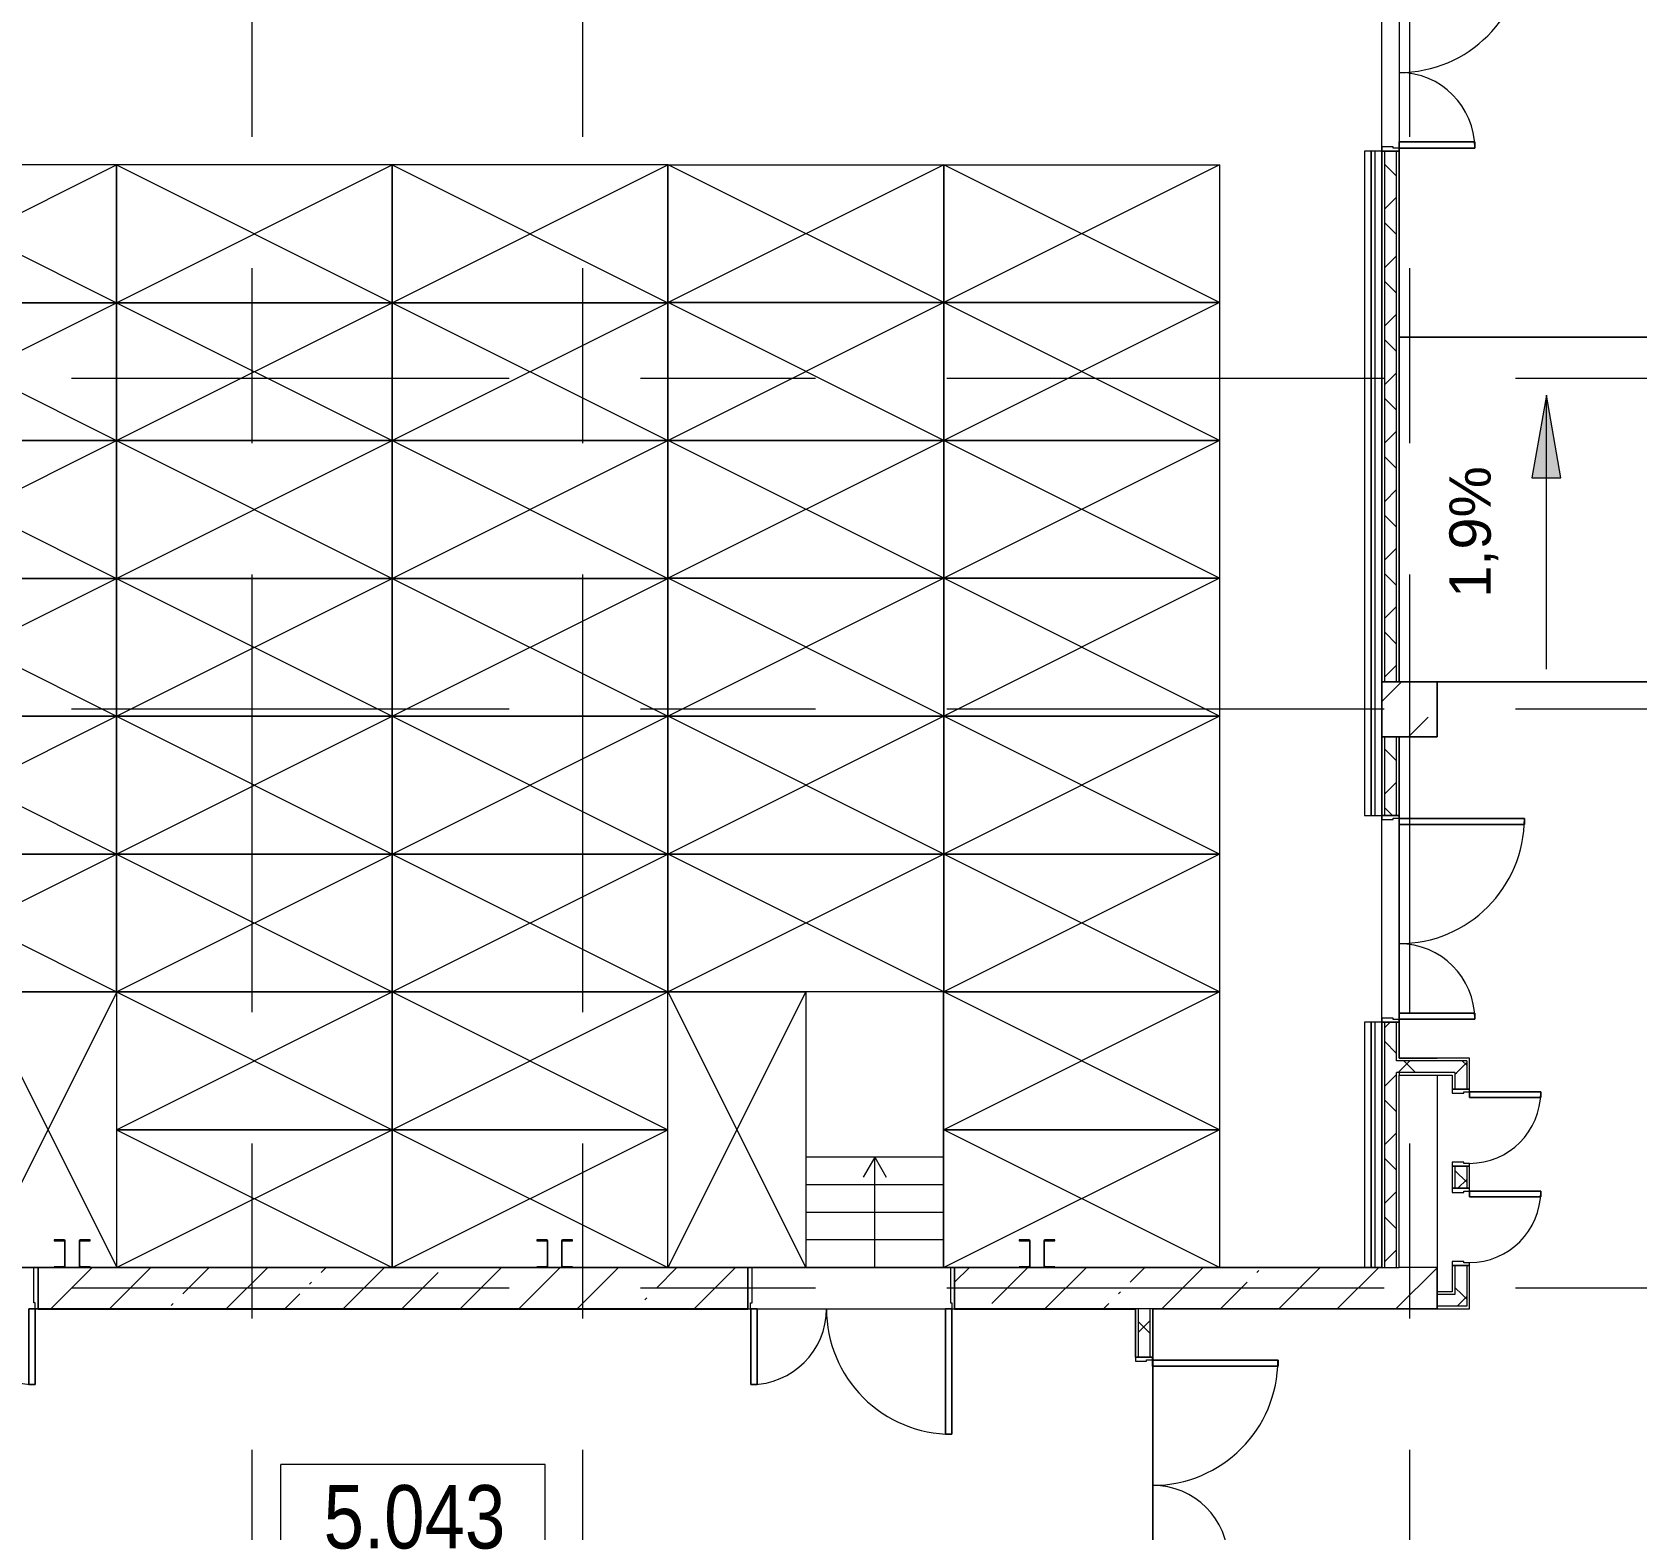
# Model space of a CAD drawing. Header units: millimetres. Extents: x 48966 to 155647, y -43515 to 26217.
# Drawn here: x 61938 to 73582, y -21836 to -10970 of the extents above; entities that cross this region are included whole.
import ezdxf

# ---------------------------------------------------------------- set-up
doc = ezdxf.new("R2010")
doc.units = ezdxf.units.MM
doc.linetypes.add('Осевые', pattern=[6350, 1270, -952.5, 3175, -952.5])
for name, color, linetype, lineweight in [('0-2', 7, 'Continuous', 9), ('191105_510_малая сцена _1 трансформация_dwg-1', 7, 'Continuous', 9), ('Двери', 7, 'Continuous', 9), ('Каркас несущий', 7, 'Continuous', 9), ('Каркас_Импост', 7, 'Continuous', 9), ('Марки помещений', 7, 'Continuous', 9), ('Обобщенные модели', 7, 'Continuous', 9), ('Обобщенные модели-1', 7, 'Continuous', 18), ('Общие ребра', 7, 'Continuous', 9), ('Оси-2', 7, 'Осевые', 9), ('Панель', 7, 'Continuous', 9), ('Перекрытия', 7, 'Continuous', 9), ('Стены', 7, 'Continuous', 9), ('Стены-1', 7, 'Continuous', 18), ('Уклоны в точках', 7, 'Continuous', 9), ('Штриховка разреза-1', 7, 'Continuous', 9)]:
    doc.layers.add(name, color=color, linetype=linetype, lineweight=lineweight)
doc.styles.add('Arial Narrow_1', font='Arial Narrow.ttf', dxfattribs={"height": 460})
doc.styles.add('Arial_1', font='Arial.ttf', dxfattribs={"height": 300})
pattern_1 = [(45, (0, 0), (-212.132, 212.132), []), (135, (0, 0), (-212.132, -212.132), [])]

# ---------------------------------------------------------------- blocks, each defined once
blk = doc.blocks.new('Обобщенные модели 2 - Обобщенные модели 2-1035725-План 5-го этажа на отм_ _12_600')
at = {"layer": 'Обобщенные модели'}
h = blk.add_hatch(dxfattribs=at)
h.set_pattern_fill('FP_1', color=256, style=0, pattern_type=2)
h.set_pattern_definition([(45, (0, 0), (168.3798, 617.3926), [793.75, -158.75, 6.706, -152.044])])
h.paths.add_polyline_path([(72132, -16083), (72132, -15683), (71732, -15683), (71732, -16083)], flags=0)
at = {"layer": 'Обобщенные модели-1'}
for p, q in [((72132, -15683), (71732, -15683)), ((71732, -15683), (71732, -16083)), ((72132, -16083), (72132, -15683)), ((71732, -16083), (72132, -16083))]:
    blk.add_line(p, q, dxfattribs=at)
blk = doc.blocks.new('Дверь - Полуторная_001 - ДВ15_21-15-6804883-План 5-го этажа на отм_ _12_600')
at = {"layer": 'Двери'}
for p, q in [((-684, 972), (-729, 972)), ((-729, 972), (-729, 62)), ((-684, 62), (-684, 972)), ((684, 62), (684, 612)), ((684, 612), (729, 612)), ((729, 612), (729, 62)), ((-729, 62), (-684, 62)), ((729, 62), (684, 62))]:
    blk.add_line(p, q, dxfattribs=at)
for centre, radius, start, end in [((-729, 62), 909, 360, 90), ((729, 62), 549, 90, 180)]:
    blk.add_arc(centre, radius, start, end, dxfattribs=at)
at = {"layer": 'Каркас_Импост'}
for p, q in [((-730, 62), (-750, 62)), ((-750, 62), (-750, -62)), ((-730, 18), (-730, 62)), ((-720, 18), (-730, 18)), ((-720, -62), (-720, 18)), ((730, 18), (720, 18)), ((720, 18), (720, -62)), ((750, 62), (730, 62)), ((730, 62), (730, 18)), ((750, -62), (750, 62)), ((-750, -62), (-720, -62)), ((720, -62), (750, -62))]:
    blk.add_line(p, q, dxfattribs=at)
at = {"layer": 'Панель'}
for p, q in [((-729, 972), (-684, 972)), ((-729, 62), (-729, 972)), ((-684, 972), (-684, 62)), ((684, 612), (684, 62)), ((729, 612), (684, 612)), ((729, 62), (729, 612)), ((-684, 62), (-729, 62)), ((684, 62), (729, 62))]:
    blk.add_line(p, q, dxfattribs=at)
blk = doc.blocks.new('Дверь - Полуторная_001 - ДВ15__21-15-7152656-План 5-го этажа на отм_ _12_600')
at = {"layer": 'Двери'}
for p, q in [((-729, -150), (-684, -150)), ((-729, -1059), (-729, -150)), ((-684, -150), (-684, -1059)), ((729, -150), (684, -150)), ((684, -150), (684, -699)), ((729, -699), (729, -150)), ((684, -699), (729, -699)), ((-684, -1059), (-729, -1059))]:
    blk.add_line(p, q, dxfattribs=at)
for centre, radius, start, end in [((-729, -150), 909, 270, 0), ((729, -150), 549, 180, 270)]:
    blk.add_arc(centre, radius, start, end, dxfattribs=at)
at = {"layer": 'Каркас_Импост'}
for p, q in [((-750, 150), (-720, 150)), ((-750, -150), (-750, 150)), ((-720, 150), (-720, -105)), ((720, 150), (750, 150)), ((720, -105), (720, 150)), ((750, 150), (750, -150)), ((-730, -105), (-730, -150)), ((-720, -105), (-730, -105)), ((730, -105), (720, -105)), ((730, -150), (730, -105)), ((-730, -150), (-750, -150)), ((750, -150), (730, -150))]:
    blk.add_line(p, q, dxfattribs=at)
at = {"layer": 'Панель'}
for p, q in [((-684, -150), (-729, -150)), ((-729, -150), (-729, -1059)), ((-684, -1059), (-684, -150)), ((684, -150), (729, -150)), ((684, -699), (684, -150)), ((729, -150), (729, -699)), ((729, -699), (684, -699)), ((-729, -1059), (-684, -1059))]:
    blk.add_line(p, q, dxfattribs=at)
blk = doc.blocks.new('Дверь - Полуторная_001 - ДВ15_21-15-6804941-План 5-го этажа на отм_ _12_600')
at = {"layer": 'Двери'}
for p, q in [((-684, 1059), (-729, 1059)), ((-729, 1059), (-729, 150)), ((-684, 150), (-684, 1059)), ((684, 150), (684, 699)), ((684, 699), (729, 699)), ((729, 699), (729, 150)), ((-729, 150), (-684, 150)), ((729, 150), (684, 150))]:
    blk.add_line(p, q, dxfattribs=at)
for centre, radius, start, end in [((-729, 150), 909, 360, 90), ((729, 150), 549, 90, 180)]:
    blk.add_arc(centre, radius, start, end, dxfattribs=at)
at = {"layer": 'Каркас_Импост'}
for p, q in [((-730, 150), (-750, 150)), ((-750, 150), (-750, -150)), ((-730, 105), (-730, 150)), ((750, 150), (730, 150)), ((730, 150), (730, 105)), ((750, -150), (750, 150)), ((-720, 105), (-730, 105)), ((-720, -150), (-720, 105)), ((730, 105), (720, 105)), ((720, 105), (720, -150)), ((-750, -150), (-720, -150)), ((720, -150), (750, -150))]:
    blk.add_line(p, q, dxfattribs=at)
at = {"layer": 'Панель'}
for p, q in [((-729, 1059), (-684, 1059)), ((-729, 150), (-729, 1059)), ((-684, 1059), (-684, 150)), ((684, 699), (684, 150)), ((729, 699), (684, 699)), ((729, 150), (729, 699)), ((-684, 150), (-729, 150)), ((684, 150), (729, 150))]:
    blk.add_line(p, q, dxfattribs=at)
blk = doc.blocks.new('Дверь - Однопольная без ручки - ДТ2_21х5_6-6222482-План 5-го этажа на отм_ _12_600')
at = {"layer": 'Двери'}
for p, q in [((-219, 581), (-259, 581)), ((-259, 581), (-259, 62)), ((-219, 62), (-219, 581)), ((-259, 62), (-219, 62))]:
    blk.add_line(p, q, dxfattribs=at)
blk.add_arc((-259, 62), 518, 360, 90, dxfattribs=at)
at = {"layer": 'Каркас_Импост'}
for p, q in [((-260, 62), (-280, 62)), ((-280, 62), (-280, -62)), ((-260, 23), (-260, 62)), ((-250, 23), (-260, 23)), ((-250, -62), (-250, 23)), ((260, 23), (250, 23)), ((250, 23), (250, -62)), ((280, 62), (260, 62)), ((260, 62), (260, 23)), ((280, -62), (280, 62)), ((-280, -62), (-250, -62)), ((250, -62), (280, -62))]:
    blk.add_line(p, q, dxfattribs=at)
at = {"layer": 'Панель'}
for p, q in [((-259, 581), (-219, 581)), ((-259, 62), (-259, 581)), ((-219, 581), (-219, 62)), ((-219, 62), (-259, 62))]:
    blk.add_line(p, q, dxfattribs=at)
blk = doc.blocks.new('Швеллеры стальные гнутые равнополочные  ГОСТ 8278-83_Гн_ - Гн200x80x5-7124246-План 5-го этажа на отм_ _12_600')
at = {"layer": 'Каркас несущий'}
for p, q in [((62279, -19740), (62279, -19926)), ((62284, -19921), (62284, -19745)), ((62359, -19733), (62286, -19733)), ((62291, -19738), (62359, -19738)), ((62359, -19738), (62359, -19733)), ((62286, -19933), (62359, -19933)), ((62359, -19928), (62291, -19928)), ((62359, -19933), (62359, -19928))]:
    blk.add_line(p, q, dxfattribs=at)
for centre, start, end in [((62286, -19740), 90, 180), ((62291, -19745), 90, 180), ((62286, -19926), 180, 270), ((62291, -19921), 180, 270)]:
    blk.add_arc(centre, 7, start, end, dxfattribs=at)
blk = doc.blocks.new('Швеллеры стальные гнутые равнополочные  ГОСТ 8278-83_Гн_ - Гн200x80x5-7124206-План 5-го этажа на отм_ _12_600')
at = {"layer": 'Каркас несущий'}
for p, q in [((62172, -19733), (62099, -19733)), ((62099, -19733), (62099, -19738)), ((62099, -19738), (62167, -19738)), ((62174, -19745), (62174, -19921)), ((62179, -19926), (62179, -19740)), ((62167, -19928), (62099, -19928)), ((62099, -19928), (62099, -19933)), ((62099, -19933), (62172, -19933))]:
    blk.add_line(p, q, dxfattribs=at)
for centre, start, end in [((62167, -19745), 0, 90), ((62172, -19740), 0, 90), ((62167, -19921), 270, 0), ((62172, -19926), 270, 0)]:
    blk.add_arc(centre, 7, start, end, dxfattribs=at)
blk = doc.blocks.new('191105_510_малая сцена _1 трансформация_dwg_100901_Scherenpodest-6759013-План 5-го этажа на отм_ _12_600')
at = {"layer": '0-2'}
blk.add_line((30718, -750537), (32718, -751537), dxfattribs=at)
at = {"layer": '0-2', "flags": 128}
blk.add_lwpolyline([(30718, -751537), (32718, -751537), (32718, -750537), (30718, -750537), (30718, -751537), (32718, -750537)], dxfattribs=at)
blk = doc.blocks.new('191105_510_малая сцена _1 трансформация_dwg_100901_Scherenpodest-6759014-План 5-го этажа на отм_ _12_600')
at = {"layer": '0-2'}
blk.add_line((30718, -750537), (32718, -751537), dxfattribs=at)
at = {"layer": '0-2', "flags": 128}
blk.add_lwpolyline([(30718, -751537), (32718, -751537), (32718, -750537), (30718, -750537), (30718, -751537), (32718, -750537)], dxfattribs=at)
blk = doc.blocks.new('191105_510_малая сцена _1 трансформация_dwg-5477134-План 5-го этажа на отм_ _12_600')
at = {"layer": '0-2'}
for p, q in [((10367, 962), (9367, 962)), ((9867, 962), (9950, 818)), ((10367, 762), (9367, 762)), ((10367, 562), (9367, 562)), ((10367, 362), (9367, 362))]:
    blk.add_line(p, q, dxfattribs=at)
at = {"layer": '0-2', "flags": 128}
for points in [[(10367, 162), (10367, 2162), (9367, 2162), (9367, 162), (10367, 162)], [(9867, 162), (9867, 962), (9784, 818)]]:
    blk.add_lwpolyline(points, dxfattribs=at)
for p, rotation in [((-28351, 758699), 359.9999858160469), ((-26351, 758699), 359.9999858160469), ((-24351, 758699), 359.9999858160469), ((-28351, 757699), 359.9999858160469), ((-26351, 757699), 359.9999858160469), ((-24351, 757699), 359.9999858160469), ((-28351, 756699), 359.9999858160469), ((-26351, 756699), 359.9999858160469), ((-24351, 756699), 359.9999858160469), ((-28351, 755699), 359.9999858160469), ((-26351, 755699), 359.9999858160469), ((-24351, 755699), 359.9999858160469), ((-28351, 754699), 359.9999858160469), ((-26351, 754699), 359.9999858160469), ((-24351, 754699), 359.9999858160469), ((-28351, 753699), 359.9999858160469), ((-26351, 753699), 359.9999858160469), ((-24351, 753699), 359.9999858160469), ((754905, 32880), 269.999985807515), ((-26351, 752699), 359.9999858160469), ((-24351, 752699), 359.9999858160469), ((-26351, 751699), 359.9999858160469), ((-24351, 751699), 359.9999858160469)]:
    blk.add_blockref('191105_510_малая сцена _1 трансформация_dwg_100901_Scherenpodest-6759013-План 5-го этажа на отм_ _12_600', p, dxfattribs=dict(rotation=rotation))
at = {"extrusion": (0, 0, -1), "zscale": -1}
for p, rotation in [((-41086, 758699), 1.418395308696817e-05), ((-43086, 758699), 1.418395308696817e-05), ((-41086, 757699), 1.418395308696817e-05), ((-43086, 757699), 1.418395308696817e-05), ((-41086, 756699), 1.418395308696817e-05), ((-43086, 756699), 1.418395308696817e-05), ((-41086, 755699), 1.418395308696817e-05), ((-43086, 755699), 1.418395308696817e-05), ((-41086, 754699), 1.418395308696817e-05), ((-43086, 754699), 1.418395308696817e-05), ((-41086, 753699), 1.418395308696817e-05), ((-43086, 753699), 1.418395308696817e-05), ((742170, 32880), 270.0000141924849), ((-43086, 752699), 1.418395308696817e-05), ((-43086, 751699), 1.418395308696817e-05)]:
    blk.add_blockref('191105_510_малая сцена _1 трансформация_dwg_100901_Scherenpodest-6759014-План 5-го этажа на отм_ _12_600', p, dxfattribs=dict(at, rotation=rotation))
blk = doc.blocks.new('Марка помещения_Р - Марка помещения-4575829-План 5-го этажа на отм_ _12_600')
at = {"layer": 'Марки помещений'}
for p, q in [((-4.79375, -1.95625), (-4.79375, 1.95625)), ((4.79375, 1.95625), (-4.79375, 1.95625)), ((4.79375, -1.95625), (4.79375, 1.95625)), ((4.79375, -1.95625), (-4.79375, -1.95625))]:
    blk.add_line(p, q, dxfattribs=at)

msp = doc.modelspace()

# ---------------------------------------------------------------- hatches: boundary and pattern name
at = {"layer": 'Уклоны в точках'}
msp.add_hatch(color=256, dxfattribs=at).paths.add_polyline_path([(72924.7, -13604.4), (72818.9, -14204.4), (73030.5, -14204.4)], flags=0)
at = {"layer": 'Штриховка разреза-1'}
h = msp.add_hatch(dxfattribs=at)
h.set_pattern_fill('FP_3', color=256, style=0, pattern_type=2)
h.set_pattern_definition(pattern_1)
h.paths.add_polyline_path([(71836.6, -15682.9), (71836.6, -11832.9), (71751.6, -11832.9), (71751.6, -15682.9)], flags=0)
h.paths.add_polyline_path([(71811.6, -10332.9), (71836.6, -10332.9), (71836.6, -9982.9), (71751.6, -9982.9), (71751.6, -10332.9)], flags=0)
h = msp.add_hatch(dxfattribs=at)
h.set_pattern_fill('FP_3', color=256, style=0, pattern_type=2)
h.set_pattern_definition(pattern_1)
h.paths.add_polyline_path([(71836.6, -19932.9), (71836.6, -18152.9), (71751.6, -18152.9), (71751.6, -19932.9)], flags=0)
h.paths.add_polyline_path([(71751.6, -16652.9), (71836.6, -16652.9), (71836.6, -16082.9), (71751.6, -16082.9)], flags=0)
h = msp.add_hatch(dxfattribs=at)
h.set_pattern_fill('FP_3', color=256, style=0, pattern_type=2)
h.set_pattern_definition(pattern_1)
h.paths.add_polyline_path([(72261.6, -18517.9), (72346.6, -18517.9), (72346.6, -18432.9), (71836.6, -18432.9), (71836.6, -18517.9), (71994.7, -18517.9)], flags=0)
h = msp.add_hatch(dxfattribs=at)
h.set_pattern_fill('FP_3', color=256, style=0, pattern_type=2)
h.set_pattern_definition(pattern_1)
h.paths.add_polyline_path([(72261.6, -20127.9), (72346.6, -20127.9), (72346.6, -19917.9), (72261.6, -19917.9), (72261.6, -20107.9)], flags=0)
h.paths.add_polyline_path([(72346.6, -19357.9), (72346.6, -19197.9), (72261.6, -19197.9), (72261.6, -19357.9)], flags=0)
h.paths.add_polyline_path([(72261.6, -18637.9), (72346.6, -18637.9), (72346.6, -18517.9), (72261.6, -18517.9), (72261.6, -18537.9)], flags=0)
h = msp.add_hatch(dxfattribs=at)
h.set_pattern_fill('FP_2', color=256, style=0, pattern_type=2)
h.set_pattern_definition([(45, (0, 0), (-424.264, 424.264), [600, -100, 20, -100]), (45, (0, 424), (-424.264, 424.264), [])])
h.paths.add_polyline_path([(72131.6, -20232.9), (72131.6, -19932.9), (68631.6, -19932.9), (68631.6, -20232.9), (71578.2, -20232.9)], flags=0)
h.paths.add_polyline_path([(67131.6, -20232.9), (67131.6, -19932.9), (61981.6, -19932.9), (61981.6, -20232.9), (64914.8, -20232.9)], flags=0)
h.paths.add_polyline_path([(59294.1, -20232.9), (60481.6, -20232.9), (60481.6, -19932.9), (57331.6, -19932.9), (57331.6, -20232.9), (59274.1, -20232.9)], flags=0)
h = msp.add_hatch(dxfattribs=at)
h.set_pattern_fill('FP_3', color=256, style=0, pattern_type=2)
h.set_pattern_definition(pattern_1)
h.paths.add_polyline_path([(72131.6, -20212.9), (72346.6, -20212.9), (72346.6, -20127.9), (72131.6, -20127.9)], flags=0)
h = msp.add_hatch(dxfattribs=at)
h.set_pattern_fill('FP_3', color=256, style=0, pattern_type=2)
h.set_pattern_definition(pattern_1)
h.paths.add_polyline_path([(70048.6, -22977.9), (70048.6, -22082.9), (69963.6, -22082.9), (69963.6, -22977.9)], flags=0)
h.paths.add_polyline_path([(69963.6, -20582.9), (70048.6, -20582.9), (70048.6, -20232.9), (69963.6, -20232.9)], flags=0)

# ---------------------------------------------------------------- linework, layer by layer
at = {"layer": 'Общие ребра'}
for p, q in [((71654.6, -16652.9), (71654.6, -11832.9)), ((71656.6, -16652.9), (71656.6, -11832.9)), ((71681.6, -16652.9), (71681.6, -11832.9)), ((71731.6, -11832.9), (71731.6, -15682.9)), ((71731.6, -15682.9), (71731.6, -11832.9)), ((71751.6, -15682.9), (71751.6, -11832.9)), ((71836.6, -15682.9), (71836.6, -11832.9)), ((71856.6, -15682.9), (71856.6, -11832.9)), ((71731.6, -16082.9), (71731.6, -16652.9)), ((71731.6, -16652.9), (71731.6, -16082.9)), ((71751.6, -16652.9), (71751.6, -16082.9)), ((71836.6, -16652.9), (71836.6, -16082.9)), ((71856.6, -16652.9), (71856.6, -16084.9)), ((71654.6, -19930.9), (71654.6, -18152.9)), ((71656.6, -19930.9), (71656.6, -18152.9)), ((71681.6, -19930.9), (71681.6, -18152.9)), ((71731.6, -18152.9), (71731.6, -19930.9)), ((71731.6, -19930.9), (71731.6, -18152.9)), ((71751.6, -19932.9), (71751.6, -18152.9)), ((71836.6, -18432.9), (71836.6, -18152.9)), ((71856.6, -18412.9), (71856.6, -18152.9)), ((71856.6, -18432.9), (71836.6, -18432.9)), ((72346.6, -18432.9), (71856.6, -18432.9)), ((72346.6, -18432.9), (72346.6, -18517.9)), ((72366.6, -18537.9), (72366.6, -18432.9)), ((71836.6, -19932.9), (71836.6, -18517.9)), ((71856.6, -18517.9), (71836.6, -18517.9)), ((72261.6, -18517.9), (71856.6, -18517.9)), ((71856.6, -18517.9), (71856.6, -18537.9)), ((72261.6, -18517.9), (72261.6, -18537.9)), ((72261.6, -18537.9), (72261.6, -18637.9)), ((72346.6, -18517.9), (72346.6, -18537.9)), ((72346.6, -18537.9), (72346.6, -18637.9)), ((72366.6, -18637.9), (72366.6, -18537.9)), ((72261.6, -19197.9), (72261.6, -19357.9)), ((72346.6, -19197.9), (72346.6, -19357.9)), ((72366.6, -19357.9), (72366.6, -19197.9)), ((67131.6, -19932.9), (61981.6, -19932.9)), ((71731.6, -19932.9), (68631.6, -19932.9)), ((71604.6, -19930.9), (71654.6, -19930.9)), ((71654.6, -19930.9), (71656.6, -19930.9)), ((71656.6, -19930.9), (71681.6, -19930.9)), ((71681.6, -19930.9), (71731.6, -19930.9)), ((71731.6, -19932.9), (71751.6, -19932.9)), ((71751.6, -19932.9), (71836.6, -19932.9)), ((71836.6, -19932.9), (71856.6, -19932.9)), ((72261.6, -19917.9), (72261.6, -20107.9)), ((72346.6, -19917.9), (72346.6, -20107.9)), ((72366.6, -20107.9), (72366.6, -19917.9)), ((72131.6, -20127.9), (72131.6, -20107.9)), ((72131.6, -20107.9), (72131.6, -20127.9)), ((72131.6, -20212.9), (72131.6, -20127.9)), ((72261.6, -20127.9), (72131.6, -20127.9)), ((72131.6, -20127.9), (72131.6, -20212.9)), ((72261.6, -20107.9), (72261.6, -20127.9)), ((72346.6, -20107.9), (72346.6, -20127.9)), ((72346.6, -20127.9), (72346.6, -20212.9)), ((72366.6, -20212.9), (72366.6, -20107.9)), ((61981.6, -20232.9), (67131.6, -20232.9)), ((67131.6, -20232.9), (61981.6, -20232.9)), ((68631.6, -20232.9), (69941.6, -20232.9)), ((69941.6, -20232.9), (68631.6, -20232.9)), ((69963.6, -20232.9), (69943.6, -20232.9)), ((69943.6, -20232.9), (69943.6, -20582.9)), ((70048.6, -20232.9), (69963.6, -20232.9)), ((69963.6, -20232.9), (69963.6, -20582.9)), ((70068.6, -20232.9), (70048.6, -20232.9)), ((70048.6, -20232.9), (70048.6, -20582.9)), ((70068.6, -20582.9), (70068.6, -20232.9)), ((72131.6, -20232.9), (72131.6, -20212.9)), ((72346.6, -20212.9), (72131.6, -20212.9)), ((72131.6, -20212.9), (72131.6, -20232.9))]:
    msp.add_line(p, q, dxfattribs=at)
at = {"layer": 'Оси-2'}
for p, q in [((63531.6, 25417.1), (63531.6, -41737.8)), ((65931.6, 25417.1), (65931.6, -41737.8)), ((71931.6, 25417.1), (71931.6, -41737.8)), ((150171.6, -13482.9), (50565.6, -13482.9)), ((150171.6, -15882.9), (50565.6, -15882.9)), ((150171.6, -20082.9), (50565.6, -20082.9))]:
    msp.add_line(p, q, dxfattribs=at)
at = {"layer": 'Перекрытия'}
for p, q in [((71731.6, -12082.9), (71731.6, -232.9)), ((71856.6, -9982.9), (71856.6, -13182.9)), ((71856.6, -13582.9), (71856.6, -12082.9)), ((71856.6, -13182.9), (73881.6, -13182.9)), ((73881.6, -13182.9), (71856.6, -13182.9)), ((71856.6, -13182.9), (71856.6, -15682.9)), ((71731.6, -16652.9), (71731.6, -13582.9)), ((71856.6, -15682.9), (73881.6, -15682.9)), ((73881.6, -15682.9), (72131.6, -15682.9)), ((72131.6, -15682.9), (72131.6, -16082.9)), ((72131.6, -16082.9), (71856.6, -16082.9)), ((71856.6, -16082.9), (71856.6, -18412.9)), ((71856.6, -16652.9), (71731.6, -16652.9)), ((71856.6, -18152.9), (71856.6, -16652.9)), ((71731.6, -19932.9), (71731.6, -18152.9)), ((71731.6, -18152.9), (71856.6, -18152.9)), ((71856.6, -18412.9), (72131.6, -18412.9)), ((72131.6, -18537.9), (72131.6, -20232.9)), ((57331.6, -19932.9), (71731.6, -19932.9)), ((61981.6, -19932.9), (60481.6, -19932.9)), ((61981.6, -20232.9), (61981.6, -19932.9)), ((68631.6, -19932.9), (67131.6, -19932.9)), ((67131.6, -19932.9), (67131.6, -20232.9)), ((68631.6, -20232.9), (68631.6, -19932.9)), ((67131.6, -20232.9), (61981.6, -20232.9)), ((69943.6, -20232.9), (68631.6, -20232.9)), ((69943.6, -20582.9), (69943.6, -20232.9)), ((72131.6, -20232.9), (70068.6, -20232.9)), ((70068.6, -20232.9), (70068.6, -22562.9)), ((70068.6, -20582.9), (69943.6, -20582.9)), ((70068.6, -22082.9), (70068.6, -20582.9))]:
    msp.add_line(p, q, dxfattribs=at)
at = {"layer": 'Стены'}
for p, q in [((71731.6, -11832.9), (71731.6, -10332.9)), ((71856.6, -11832.9), (71731.6, -11832.9)), ((71731.6, -18152.9), (71731.6, -16652.9)), ((71731.6, -16652.9), (71856.6, -16652.9)), ((71856.6, -18152.9), (71731.6, -18152.9)), ((60481.6, -19932.9), (61981.6, -19932.9)), ((61981.6, -19932.9), (61981.6, -20232.9)), ((67131.6, -19932.9), (68631.6, -19932.9)), ((67131.6, -20232.9), (67131.6, -19932.9)), ((68631.6, -19932.9), (68631.6, -20232.9)), ((61981.6, -20234.9), (61960.6, -20234.9)), ((61981.6, -20232.9), (61981.6, -20234.9)), ((67131.6, -20234.9), (67131.6, -20232.9)), ((67152.6, -20234.9), (67131.6, -20234.9)), ((68565.6, -20234.9), (67197.6, -20234.9)), ((68631.6, -20234.9), (68610.6, -20234.9)), ((68631.6, -20232.9), (68631.6, -20234.9))]:
    msp.add_line(p, q, dxfattribs=at)
at = {"layer": 'Стены-1'}
for p, q in [((71604.6, -11832.9), (71604.6, -16652.9)), ((71731.6, -11832.9), (71604.6, -11832.9)), ((71856.6, -11832.9), (71731.6, -11832.9)), ((71731.6, -15682.9), (71856.6, -15682.9)), ((71731.6, -16082.9), (71731.6, -15682.9)), ((71856.6, -16082.9), (71731.6, -16082.9)), ((71856.6, -16084.9), (71856.6, -16082.9)), ((71604.6, -16652.9), (71731.6, -16652.9)), ((71731.6, -16652.9), (71856.6, -16652.9)), ((71604.6, -18152.9), (71604.6, -19930.9)), ((71731.6, -18152.9), (71604.6, -18152.9)), ((71856.6, -18152.9), (71731.6, -18152.9)), ((72366.6, -18412.9), (71856.6, -18412.9)), ((72366.6, -18432.9), (72366.6, -18412.9)), ((71856.6, -19932.9), (71856.6, -18537.9)), ((71856.6, -18537.9), (72241.6, -18537.9)), ((72241.6, -18537.9), (72241.6, -18637.9)), ((72241.6, -18637.9), (72366.6, -18637.9)), ((72366.6, -19197.9), (72241.6, -19197.9)), ((72241.6, -19197.9), (72241.6, -19357.9)), ((72241.6, -19357.9), (72366.6, -19357.9)), ((61981.6, -19932.9), (61981.6, -20232.9)), ((67131.6, -20232.9), (67131.6, -19932.9)), ((68631.6, -19932.9), (68631.6, -20232.9)), ((71731.6, -19930.9), (71731.6, -19932.9)), ((72131.6, -19932.9), (71856.6, -19932.9)), ((72131.6, -20107.9), (72131.6, -19932.9)), ((72366.6, -19917.9), (72241.6, -19917.9)), ((72241.6, -19917.9), (72241.6, -20107.9)), ((72241.6, -20107.9), (72131.6, -20107.9)), ((61981.6, -20232.9), (61981.6, -20234.9)), ((61981.6, -20234.9), (67131.6, -20234.9)), ((67131.6, -20234.9), (67131.6, -20232.9)), ((68631.6, -20232.9), (68631.6, -20234.9)), ((68631.6, -20234.9), (69941.6, -20234.9)), ((69941.6, -20232.9), (69943.6, -20232.9)), ((70068.6, -20232.9), (72131.6, -20232.9)), ((72131.6, -20232.9), (72366.6, -20232.9)), ((72366.6, -20232.9), (72366.6, -20212.9)), ((69943.6, -20582.9), (70068.6, -20582.9))]:
    msp.add_line(p, q, dxfattribs=at)
at = {"layer": 'Уклоны в точках'}
for p, q in [((72924.7, -13604.4), (72818.9, -14204.4)), ((73030.5, -14204.4), (72924.7, -13604.4)), ((72924.7, -15590.9), (72924.7, -13604.4)), ((72818.9, -14204.4), (73030.5, -14204.4))]:
    msp.add_line(p, q, dxfattribs=at)

# ---------------------------------------------------------------- block references
at = {"layer": '191105_510_малая сцена _1 трансформация_dwg-1'}
msp.add_blockref('191105_510_малая сцена _1 трансформация_dwg-5477134-План 5-го этажа на отм_ _12_600', (58184.5, -20094.6), dxfattribs=at)
at = {"layer": 'Двери'}
for name, p, rotation in [('Дверь - Полуторная_001 - ДВ15_21-15-6804883-План 5-го этажа на отм_ _12_600', (71794.1, -11082.9), 270), ('Дверь - Полуторная_001 - ДВ15_21-15-6804883-План 5-го этажа на отм_ _12_600', (71794.1, -17402.9), 270), ('Дверь - Однопольная без ручки - ДТ2_21х5_6-6222482-План 5-го этажа на отм_ _12_600', (72304.1, -18917.9), 270), ('Дверь - Однопольная без ручки - ДТ2_21х5_6-6222482-План 5-го этажа на отм_ _12_600', (72304.1, -19637.9), 270), ('Дверь - Полуторная_001 - ДВ15_21-15-6804941-План 5-го этажа на отм_ _12_600', (67881.6, -20082.9), 180), ('Дверь - Полуторная_001 - ДВ15_21-15-6804883-План 5-го этажа на отм_ _12_600', (70006.1, -21332.9), 270)]:
    msp.add_blockref(name, p, dxfattribs=dict(at, rotation=rotation))
msp.add_blockref('Дверь - Полуторная_001 - ДВ15__21-15-7152656-План 5-го этажа на отм_ _12_600', (61231.6, -20082.9), dxfattribs=at)
at = {"layer": 'Каркас несущий'}
for name, p in [('Швеллеры стальные гнутые равнополочные  ГОСТ 8278-83_Гн_ - Гн200x80x5-7124206-План 5-го этажа на отм_ _12_600', (0, 0)), ('Швеллеры стальные гнутые равнополочные  ГОСТ 8278-83_Гн_ - Гн200x80x5-7124246-План 5-го этажа на отм_ _12_600', (0, 0)), ('Швеллеры стальные гнутые равнополочные  ГОСТ 8278-83_Гн_ - Гн200x80x5-7124206-План 5-го этажа на отм_ _12_600', (3500, 0)), ('Швеллеры стальные гнутые равнополочные  ГОСТ 8278-83_Гн_ - Гн200x80x5-7124246-План 5-го этажа на отм_ _12_600', (3500, 0)), ('Швеллеры стальные гнутые равнополочные  ГОСТ 8278-83_Гн_ - Гн200x80x5-7124206-План 5-го этажа на отм_ _12_600', (7000, 0)), ('Швеллеры стальные гнутые равнополочные  ГОСТ 8278-83_Гн_ - Гн200x80x5-7124246-План 5-го этажа на отм_ _12_600', (7000, 0))]:
    msp.add_blockref(name, p, dxfattribs=at)
at = {"layer": 'Марки помещений', "xscale": 199.9999999999999, "yscale": 199.9999999999999, "zscale": 199.9999999999999}
msp.add_blockref('Марка помещения_Р - Марка помещения-4575829-План 5-го этажа на отм_ _12_600', (64700.8, -21753.1), dxfattribs=at)
at = {"layer": 'Обобщенные модели'}
msp.add_blockref('Обобщенные модели 2 - Обобщенные модели 2-1035725-План 5-го этажа на отм_ _12_600', (0, 0), dxfattribs=at)

# ---------------------------------------------------------------- texts
at = {"layer": 'Марки помещений', "insert": (64052.9, -21511.2), "char_height": 460, "width": 1587.341, "attachment_point": 1, "style": 'Arial Narrow_1'}
msp.add_mtext('5.043', dxfattribs=at)

# ---------------------------------------------------------------- next in the draw order: texts
at = {"layer": 'Уклоны в точках', "insert": (72221.1, -15073.6), "char_height": 300, "width": 1142.254, "attachment_point": 1, "rotation": 90, "line_spacing_factor": 0.941778, "style": 'Arial_1', "bg_fill": 3, "box_fill_scale": 1.25, "bg_fill_color": 256, "bg_fill_true_color": 13158600, "bg_fill_transparency": 0}
msp.add_mtext('1,9%', dxfattribs=at)

doc.saveas('drawing.dxf')
